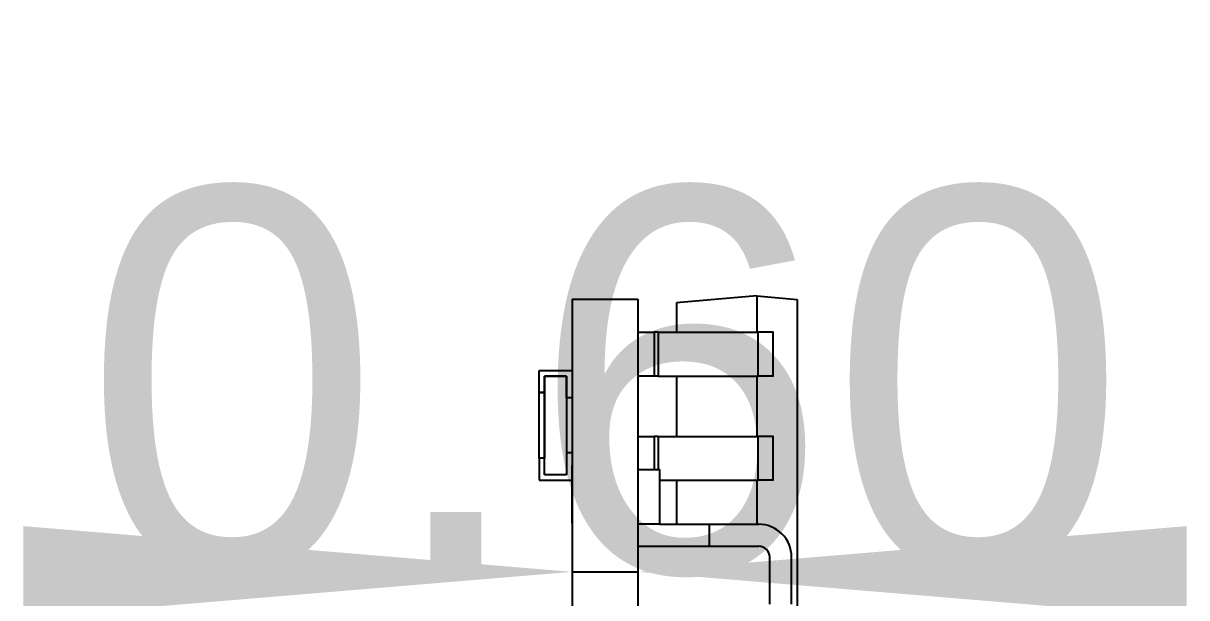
# Model space of a CAD drawing. Extents: x 87.1 to 184.1, y 90 to 128.
# Drawn here: x 169.1 to 179.7, y 117.71 to 122.95 of the extents above; entities that cross this region are included whole.
import ezdxf
from ezdxf.enums import TextEntityAlignment as Align

# ---------------------------------------------------------------- set-up
doc = ezdxf.new("R2010")
doc.units = 0
doc.layers.get('0').update_dxf_attribs({"linetype": 'CONTINUOUS'})
doc.layers.add('Dimension007', color=7, linetype='CONTINUOUS')
doc.layers.add('View004', color=7, linetype='CONTINUOUS')
doc.styles.get("Standard").update_dxf_attribs({"font": 'arial.ttf'})
doc.dimstyles.get("Standard").update_dxf_attribs({"dimscale": 0, "dimtxt": 2.5, "dimasz": 2.5, "dimexe": 1.25, "dimexo": 0.625, "dimtad": 1, "dimtxsty": 'STANDARD', "dimcen": 2.5, "dimazin": 3, "dimtfac": 1, "dimtmove": 0, "dimatfit": 3})

# ---------------------------------------------------------------- blocks, each defined once
blk = doc.blocks.new('*Dimension007')
at = {"color": 0}
for points in [[(169.102, 117.533), (169.102, 118.367), (174.102, 117.95)], [(179.703, 117.533), (179.703, 118.367), (174.703, 117.95)]]:
    blk.add_solid(points, dxfattribs=at)
at = {"layer": 'Dimension007'}
for p, q in [((174.102, 120.435), (174.102, 117.95)), ((174.703, 120.435), (174.703, 117.95)), ((174.102, 117.95), (174.703, 117.95))]:
    blk.add_line(p, q, dxfattribs=at)
blk.add_text('0.60', height=3.5, dxfattribs=at).set_placement((174.403, 117.95), align=Align.CENTER)

msp = doc.modelspace()

# ---------------------------------------------------------------- linework, layer by layer
at = {"layer": 'View004'}
for p, q in [((174.102, 120.435), (174.102, 95.435)), ((174.102, 120.435), (174.703, 120.435)), ((174.703, 120.435), (174.703, 95.435)), ((175.786, 120.465), (175.053, 120.401)), ((175.786, 120.465), (175.053, 120.401)), ((175.786, 120.465), (175.786, 120.135)), ((175.786, 120.465), (176.153, 120.433)), ((175.786, 120.465), (175.786, 120.135)), ((175.786, 120.465), (176.153, 120.433)), ((176.153, 120.433), (176.153, 117.537)), ((176.153, 120.433), (176.153, 117.537)), ((175.053, 120.401), (175.053, 120.135)), ((175.053, 120.401), (175.053, 120.135)), ((174.102, 120.253), (174.102, 120.253)), ((174.102, 120.253), (174.102, 120.253)), ((174.703, 120.253), (174.703, 120.253)), ((174.703, 120.253), (174.703, 120.253)), ((174.703, 120.235), (174.703, 120.235)), ((174.703, 120.235), (174.703, 120.093)), ((174.703, 120.235), (174.703, 120.093)), ((174.703, 120.235), (174.703, 120.235)), ((174.703, 120.235), (174.703, 120.093)), ((174.703, 120.235), (174.703, 120.093)), ((174.703, 120.135), (174.703, 120.135)), ((174.703, 120.135), (174.852, 120.135)), ((174.703, 120.135), (174.703, 120.135)), ((174.703, 120.135), (174.852, 120.135)), ((174.852, 120.135), (174.852, 119.735)), ((174.852, 120.135), (174.852, 119.735)), ((174.887, 120.135), (175.799, 120.135)), ((174.887, 120.135), (175.799, 120.135)), ((174.887, 120.135), (174.887, 119.735)), ((174.887, 120.135), (174.887, 119.735)), ((175.799, 119.735), (175.799, 120.135)), ((175.799, 119.735), (175.799, 120.135)), ((175.935, 119.735), (175.935, 120.135)), ((175.935, 119.735), (175.935, 120.135)), ((174.102, 120.093), (174.102, 120.093)), ((174.102, 120.093), (174.102, 120.093)), ((174.703, 120.093), (174.703, 120.093)), ((174.703, 120.093), (174.703, 120.093)), ((173.803, 119.585), (173.803, 119.785)), ((173.803, 119.785), (174.102, 119.785)), ((173.803, 119.585), (173.803, 119.785)), ((173.803, 119.785), (174.102, 119.785)), ((174.053, 119.735), (173.852, 119.735)), ((173.852, 119.735), (173.852, 119.585)), ((173.852, 118.835), (173.852, 119.735)), ((173.852, 119.735), (174.053, 119.735)), ((174.053, 119.735), (173.852, 119.735)), ((173.852, 119.735), (173.852, 119.585)), ((173.852, 118.835), (173.852, 119.735)), ((173.852, 119.735), (174.053, 119.735)), ((174.053, 119.535), (174.053, 119.735)), ((174.053, 119.735), (174.053, 118.835)), ((174.053, 119.535), (174.053, 119.735)), ((174.053, 119.735), (174.053, 118.835)), ((174.102, 119.785), (174.102, 119.785)), ((174.102, 119.785), (174.102, 119.785)), ((174.852, 119.735), (174.703, 119.735)), ((174.703, 119.735), (174.703, 119.735)), ((174.852, 119.735), (174.703, 119.735)), ((174.703, 119.735), (174.703, 119.735)), ((174.887, 119.735), (175.799, 119.735)), ((174.887, 119.735), (175.799, 119.735)), ((175.053, 119.735), (175.053, 119.185)), ((175.053, 119.735), (175.053, 119.185)), ((175.786, 119.735), (175.786, 119.185)), ((175.786, 119.735), (175.786, 119.185)), ((173.852, 119.585), (173.803, 119.585)), ((173.803, 118.985), (173.803, 119.585)), ((173.803, 119.585), (173.852, 119.585)), ((173.852, 119.585), (173.803, 119.585)), ((173.803, 118.985), (173.803, 119.585)), ((173.803, 119.585), (173.852, 119.585)), ((173.852, 119.585), (173.852, 118.985)), ((173.852, 119.585), (173.852, 118.985)), ((174.102, 119.535), (174.053, 119.535)), ((174.102, 119.535), (174.053, 119.535)), ((174.102, 119.535), (174.102, 119.535)), ((174.102, 119.535), (174.102, 119.535)), ((174.102, 119.458), (174.102, 119.458)), ((174.102, 119.458), (174.102, 119.458)), ((174.703, 119.458), (174.703, 119.458)), ((174.703, 119.458), (174.703, 119.458)), ((174.703, 119.285), (174.703, 119.285)), ((174.703, 119.285), (174.703, 119.184)), ((174.703, 119.285), (174.703, 119.184)), ((174.703, 119.285), (174.703, 119.285)), ((174.703, 119.285), (174.703, 119.184)), ((174.703, 119.285), (174.703, 119.184)), ((174.703, 119.185), (174.703, 119.185)), ((174.703, 119.185), (174.852, 119.185)), ((174.703, 119.185), (174.703, 119.185)), ((174.703, 119.185), (174.852, 119.185)), ((174.703, 119.184), (174.703, 119.184)), ((174.703, 119.184), (174.703, 118.184)), ((174.703, 119.184), (174.703, 118.184)), ((174.703, 119.184), (174.703, 119.184)), ((174.703, 119.184), (174.703, 118.184)), ((174.703, 119.184), (174.703, 118.184)), ((174.852, 119.185), (174.852, 118.884)), ((174.852, 119.185), (174.852, 118.884)), ((174.887, 119.185), (175.799, 119.185)), ((174.887, 119.185), (175.799, 119.185)), ((174.887, 119.185), (174.887, 118.884)), ((174.887, 119.185), (174.887, 118.884)), ((175.799, 118.785), (175.799, 119.185)), ((175.799, 118.785), (175.799, 119.185)), ((175.935, 118.785), (175.935, 119.185)), ((175.935, 118.785), (175.935, 119.185)), ((173.852, 118.985), (173.803, 118.985)), ((173.803, 118.985), (173.803, 118.785)), ((173.852, 118.985), (173.803, 118.985)), ((173.852, 118.985), (173.803, 118.985)), ((173.803, 118.985), (173.803, 118.785)), ((173.852, 118.985), (173.803, 118.985)), ((173.852, 118.835), (173.852, 118.985)), ((173.852, 118.835), (173.852, 118.985)), ((174.102, 119.035), (174.053, 119.035)), ((174.053, 119.035), (174.053, 118.835)), ((174.102, 119.035), (174.053, 119.035)), ((174.053, 119.035), (174.053, 118.835)), ((174.102, 119.035), (174.102, 119.035)), ((174.102, 119.035), (174.102, 119.035)), ((174.102, 118.393), (174.102, 118.918)), ((174.102, 118.393), (174.102, 118.918)), ((174.102, 118.393), (174.102, 118.918)), ((174.102, 118.393), (174.102, 118.918)), ((174.102, 118.918), (174.102, 118.918)), ((174.102, 118.918), (174.102, 118.918)), ((174.703, 118.884), (174.703, 118.884)), ((174.703, 118.884), (174.903, 118.884)), ((174.703, 118.884), (174.703, 118.884)), ((174.703, 118.884), (174.903, 118.884)), ((174.903, 118.384), (174.903, 118.884)), ((174.903, 118.384), (174.903, 118.884)), ((173.803, 118.785), (174.102, 118.785)), ((173.803, 118.785), (174.102, 118.785)), ((174.053, 118.835), (173.852, 118.835)), ((174.053, 118.835), (173.852, 118.835)), ((174.053, 118.835), (173.852, 118.835)), ((174.053, 118.835), (173.852, 118.835)), ((174.102, 118.785), (174.102, 118.785)), ((174.102, 118.785), (174.102, 118.785)), ((174.903, 118.785), (175.799, 118.785)), ((174.903, 118.785), (175.799, 118.785)), ((175.053, 118.785), (175.053, 118.384)), ((175.053, 118.785), (175.053, 118.384)), ((175.786, 118.785), (175.786, 118.384)), ((175.786, 118.785), (175.786, 118.384)), ((174.102, 118.393), (174.102, 118.393)), ((174.102, 118.393), (174.102, 118.393)), ((174.903, 118.384), (174.703, 118.384)), ((174.703, 118.384), (174.703, 118.384)), ((174.903, 118.384), (174.703, 118.384)), ((174.703, 118.384), (174.703, 118.384)), ((174.903, 118.384), (175.352, 118.384)), ((174.903, 118.384), (175.352, 118.384)), ((175.352, 118.384), (175.803, 118.384)), ((175.352, 118.384), (175.803, 118.384)), ((175.352, 118.384), (175.352, 118.184)), ((175.352, 118.384), (175.352, 118.184)), ((174.703, 118.184), (174.703, 118.184)), ((174.703, 118.184), (174.703, 118.184)), ((174.703, 118.184), (174.703, 118.184)), ((174.703, 118.184), (175.352, 118.184)), ((174.703, 118.184), (174.703, 118.184)), ((174.703, 118.184), (175.352, 118.184)), ((175.352, 118.184), (175.803, 118.184)), ((175.352, 118.184), (175.803, 118.184)), ((175.903, 117.654), (175.903, 118.084)), ((175.903, 117.654), (175.903, 118.084)), ((176.102, 117.654), (176.102, 118.084)), ((176.102, 117.654), (176.102, 118.084)), ((174.102, 117.758), (174.102, 117.758)), ((174.102, 117.758), (174.102, 117.758)), ((174.102, 117.743), (174.102, 117.743)), ((174.102, 117.743), (174.102, 117.743))]:
    msp.add_line(p, q, dxfattribs=at)
msp.add_arc((175.803, 118.084), 0.1, 0, 90, dxfattribs=at)
msp.add_arc((175.803, 118.084), 0.1, 0, 90, dxfattribs=at)
msp.add_ellipse((175.803, 118.084), major_axis=(-0.2449, 0.1732), ratio=1, start_param=3.75707, end_param=5.32787, dxfattribs=at)
msp.add_ellipse((175.803, 118.084), major_axis=(-0.2449, 0.1732), ratio=1, start_param=3.75707, end_param=5.32787, dxfattribs=at)
for points, degree in [([(174.102, 120.253), (174.102, 120.253), (174.102, 120.19), (174.102, 120.093)], 3), ([(174.102, 120.253), (174.102, 120.253), (174.102, 120.19), (174.102, 120.093)], 3), ([(174.102, 120.253), (174.102, 120.253), (174.102, 120.19), (174.102, 120.093)], 3), ([(174.102, 120.253), (174.102, 120.253), (174.102, 120.19), (174.102, 120.093)], 3), ([(174.703, 120.253), (174.703, 120.252), (174.703, 120.235)], 2), ([(174.703, 120.253), (174.703, 120.252), (174.703, 120.235)], 2), ([(174.703, 120.253), (174.703, 120.252), (174.703, 120.235)], 2), ([(174.703, 120.253), (174.703, 120.252), (174.703, 120.235)], 2), ([(174.862, 120.135), (174.853, 120.135), (174.852, 120.135)], 2), ([(174.862, 120.135), (174.853, 120.135), (174.852, 120.135)], 2), ([(174.887, 120.135), (174.872, 120.135), (174.862, 120.135)], 2), ([(174.887, 120.135), (174.872, 120.135), (174.862, 120.135)], 2), ([(175.896, 120.135), (175.857, 120.135), (175.799, 120.135)], 2), ([(175.896, 120.135), (175.857, 120.135), (175.799, 120.135)], 2), ([(175.935, 120.135), (175.934, 120.135), (175.896, 120.135)], 2), ([(175.935, 120.135), (175.934, 120.135), (175.896, 120.135)], 2), ([(174.862, 119.735), (174.853, 119.735), (174.852, 119.735)], 2), ([(174.862, 119.735), (174.853, 119.735), (174.852, 119.735)], 2), ([(174.887, 119.735), (174.872, 119.735), (174.862, 119.735)], 2), ([(174.887, 119.735), (174.872, 119.735), (174.862, 119.735)], 2), ([(175.896, 119.735), (175.857, 119.735), (175.799, 119.735)], 2), ([(175.896, 119.735), (175.857, 119.735), (175.799, 119.735)], 2), ([(175.935, 119.735), (175.934, 119.735), (175.896, 119.735)], 2), ([(175.935, 119.735), (175.934, 119.735), (175.896, 119.735)], 2), ([(174.703, 119.458), (174.703, 119.385), (174.703, 119.285)], 2), ([(174.703, 119.458), (174.703, 119.385), (174.703, 119.285)], 2), ([(174.703, 119.458), (174.703, 119.385), (174.703, 119.285)], 2), ([(174.703, 119.458), (174.703, 119.385), (174.703, 119.285)], 2), ([(174.862, 119.185), (174.853, 119.185), (174.852, 119.185)], 2), ([(174.862, 119.185), (174.853, 119.185), (174.852, 119.185)], 2), ([(174.887, 119.185), (174.872, 119.185), (174.862, 119.185)], 2), ([(174.887, 119.185), (174.872, 119.185), (174.862, 119.185)], 2), ([(175.896, 119.185), (175.857, 119.185), (175.799, 119.185)], 2), ([(175.896, 119.185), (175.857, 119.185), (175.799, 119.185)], 2), ([(175.935, 119.185), (175.934, 119.185), (175.896, 119.185)], 2), ([(175.935, 119.185), (175.934, 119.185), (175.896, 119.185)], 2), ([(175.896, 118.785), (175.857, 118.785), (175.799, 118.785)], 2), ([(175.896, 118.785), (175.857, 118.785), (175.799, 118.785)], 2), ([(175.935, 118.785), (175.934, 118.785), (175.896, 118.785)], 2), ([(175.935, 118.785), (175.934, 118.785), (175.896, 118.785)], 2), ([(174.102, 117.758), (174.102, 117.743)], 1), ([(174.102, 117.758), (174.102, 117.743)], 1), ([(174.102, 117.758), (174.102, 117.743)], 1), ([(174.102, 117.758), (174.102, 117.743)], 1)]:
    msp.add_open_spline(points, degree=degree, dxfattribs=at)
for points, degree, knots in [([(174.102, 120.093), (174.102, 120.089), (174.102, 120.085), (174.102, 120.073), (174.102, 120.061), (174.102, 120.042), (174.102, 120.023), (174.102, 119.998), (174.102, 119.973), (174.102, 119.943), (174.102, 119.913), (174.102, 119.847), (174.102, 119.775), (174.102, 119.74), (174.102, 119.704), (174.102, 119.635), (174.102, 119.577), (174.102, 119.552), (174.102, 119.527), (174.102, 119.508), (174.102, 119.489), (174.102, 119.477), (174.102, 119.465), (174.102, 119.461), (174.102, 119.458)], 2, [1.5708, 1.5708, 1.5708, 1.7952, 1.7952, 2.0196, 2.0196, 2.24399, 2.24399, 2.46839, 2.46839, 2.69279, 2.69279, 3.14159, 3.14159, 3.36599, 3.36599, 3.81479, 3.81479, 4.03919, 4.03919, 4.26359, 4.26359, 4.48799, 4.48799, 4.71239, 4.71239, 4.71239]), ([(174.102, 120.093), (174.102, 120.089), (174.102, 120.085), (174.102, 120.073), (174.102, 120.061), (174.102, 120.042), (174.102, 120.023), (174.102, 119.998), (174.102, 119.973), (174.102, 119.943), (174.102, 119.913), (174.102, 119.847), (174.102, 119.775), (174.102, 119.74), (174.102, 119.704), (174.102, 119.635), (174.102, 119.577), (174.102, 119.552), (174.102, 119.527), (174.102, 119.508), (174.102, 119.489), (174.102, 119.477), (174.102, 119.465), (174.102, 119.461), (174.102, 119.458)], 2, [1.5708, 1.5708, 1.5708, 1.7952, 1.7952, 2.0196, 2.0196, 2.24399, 2.24399, 2.46839, 2.46839, 2.69279, 2.69279, 3.14159, 3.14159, 3.36599, 3.36599, 3.81479, 3.81479, 4.03919, 4.03919, 4.26359, 4.26359, 4.48799, 4.48799, 4.71239, 4.71239, 4.71239]), ([(174.102, 120.093), (174.102, 120.089), (174.102, 120.085), (174.102, 120.073), (174.102, 120.061), (174.102, 120.042), (174.102, 120.023), (174.102, 119.998), (174.102, 119.973), (174.102, 119.943), (174.102, 119.913), (174.102, 119.847), (174.102, 119.775), (174.102, 119.74), (174.102, 119.704), (174.102, 119.635), (174.102, 119.577), (174.102, 119.552), (174.102, 119.527), (174.102, 119.508), (174.102, 119.489), (174.102, 119.477), (174.102, 119.465), (174.102, 119.461), (174.102, 119.458)], 2, [1.5708, 1.5708, 1.5708, 1.7952, 1.7952, 2.0196, 2.0196, 2.24399, 2.24399, 2.46839, 2.46839, 2.69279, 2.69279, 3.14159, 3.14159, 3.36599, 3.36599, 3.81479, 3.81479, 4.03919, 4.03919, 4.26359, 4.26359, 4.48799, 4.48799, 4.71239, 4.71239, 4.71239]), ([(174.102, 120.093), (174.102, 120.089), (174.102, 120.085), (174.102, 120.073), (174.102, 120.061), (174.102, 120.042), (174.102, 120.023), (174.102, 119.998), (174.102, 119.973), (174.102, 119.943), (174.102, 119.913), (174.102, 119.847), (174.102, 119.775), (174.102, 119.74), (174.102, 119.704), (174.102, 119.635), (174.102, 119.577), (174.102, 119.552), (174.102, 119.527), (174.102, 119.508), (174.102, 119.489), (174.102, 119.477), (174.102, 119.465), (174.102, 119.461), (174.102, 119.458)], 2, [1.5708, 1.5708, 1.5708, 1.7952, 1.7952, 2.0196, 2.0196, 2.24399, 2.24399, 2.46839, 2.46839, 2.69279, 2.69279, 3.14159, 3.14159, 3.36599, 3.36599, 3.81479, 3.81479, 4.03919, 4.03919, 4.26359, 4.26359, 4.48799, 4.48799, 4.71239, 4.71239, 4.71239]), ([(174.703, 120.093), (174.703, 120.089), (174.703, 120.085), (174.703, 120.073), (174.703, 120.061), (174.703, 120.042), (174.703, 120.023), (174.703, 119.998), (174.703, 119.973), (174.703, 119.943), (174.703, 119.913), (174.703, 119.847), (174.703, 119.775), (174.703, 119.74), (174.703, 119.704), (174.703, 119.635), (174.703, 119.577), (174.703, 119.552), (174.703, 119.527), (174.703, 119.508), (174.703, 119.489), (174.703, 119.477), (174.703, 119.465), (174.703, 119.461), (174.703, 119.458)], 2, [1.5708, 1.5708, 1.5708, 1.7952, 1.7952, 2.0196, 2.0196, 2.24399, 2.24399, 2.46839, 2.46839, 2.69279, 2.69279, 3.14159, 3.14159, 3.36599, 3.36599, 3.81479, 3.81479, 4.03919, 4.03919, 4.26359, 4.26359, 4.48799, 4.48799, 4.71239, 4.71239, 4.71239]), ([(174.703, 120.093), (174.703, 120.089), (174.703, 120.085), (174.703, 120.073), (174.703, 120.061), (174.703, 120.042), (174.703, 120.023), (174.703, 119.998), (174.703, 119.973), (174.703, 119.943), (174.703, 119.913), (174.703, 119.847), (174.703, 119.775), (174.703, 119.74), (174.703, 119.704), (174.703, 119.635), (174.703, 119.577), (174.703, 119.552), (174.703, 119.527), (174.703, 119.508), (174.703, 119.489), (174.703, 119.477), (174.703, 119.465), (174.703, 119.461), (174.703, 119.458)], 2, [1.5708, 1.5708, 1.5708, 1.7952, 1.7952, 2.0196, 2.0196, 2.24399, 2.24399, 2.46839, 2.46839, 2.69279, 2.69279, 3.14159, 3.14159, 3.36599, 3.36599, 3.81479, 3.81479, 4.03919, 4.03919, 4.26359, 4.26359, 4.48799, 4.48799, 4.71239, 4.71239, 4.71239]), ([(174.703, 120.093), (174.703, 120.089), (174.703, 120.085), (174.703, 120.073), (174.703, 120.061), (174.703, 120.042), (174.703, 120.023), (174.703, 119.998), (174.703, 119.973), (174.703, 119.943), (174.703, 119.913), (174.703, 119.847), (174.703, 119.775), (174.703, 119.74), (174.703, 119.704), (174.703, 119.635), (174.703, 119.577), (174.703, 119.552), (174.703, 119.527), (174.703, 119.508), (174.703, 119.489), (174.703, 119.477), (174.703, 119.465), (174.703, 119.461), (174.703, 119.458)], 2, [1.5708, 1.5708, 1.5708, 1.7952, 1.7952, 2.0196, 2.0196, 2.24399, 2.24399, 2.46839, 2.46839, 2.69279, 2.69279, 3.14159, 3.14159, 3.36599, 3.36599, 3.81479, 3.81479, 4.03919, 4.03919, 4.26359, 4.26359, 4.48799, 4.48799, 4.71239, 4.71239, 4.71239]), ([(174.703, 120.093), (174.703, 120.089), (174.703, 120.085), (174.703, 120.073), (174.703, 120.061), (174.703, 120.042), (174.703, 120.023), (174.703, 119.998), (174.703, 119.973), (174.703, 119.943), (174.703, 119.913), (174.703, 119.847), (174.703, 119.775), (174.703, 119.74), (174.703, 119.704), (174.703, 119.635), (174.703, 119.577), (174.703, 119.552), (174.703, 119.527), (174.703, 119.508), (174.703, 119.489), (174.703, 119.477), (174.703, 119.465), (174.703, 119.461), (174.703, 119.458)], 2, [1.5708, 1.5708, 1.5708, 1.7952, 1.7952, 2.0196, 2.0196, 2.24399, 2.24399, 2.46839, 2.46839, 2.69279, 2.69279, 3.14159, 3.14159, 3.36599, 3.36599, 3.81479, 3.81479, 4.03919, 4.03919, 4.26359, 4.26359, 4.48799, 4.48799, 4.71239, 4.71239, 4.71239]), ([(174.102, 119.458), (174.102, 119.368), (174.102, 119.228), (174.102, 119.112), (174.102, 119.096), (174.102, 119.081), (174.102, 119.065), (174.102, 119.036), (174.102, 119.009), (174.102, 118.986), (174.102, 118.965), (174.102, 118.948), (174.102, 118.935), (174.102, 118.931), (174.102, 118.926), (174.102, 118.922), (174.102, 118.92), (174.102, 118.919), (174.102, 118.918)], 3, [2.36509, 2.36509, 2.36509, 2.36509, 3.53874, 3.53874, 3.53874, 3.7064, 3.7064, 3.7064, 4.04173, 4.04173, 4.04173, 4.37706, 4.37706, 4.37706, 4.54472, 4.54472, 4.54472, 4.71239, 4.71239, 4.71239, 4.71239]), ([(174.102, 119.458), (174.102, 119.368), (174.102, 119.228), (174.102, 119.112), (174.102, 119.096), (174.102, 119.081), (174.102, 119.065), (174.102, 119.036), (174.102, 119.009), (174.102, 118.986), (174.102, 118.965), (174.102, 118.948), (174.102, 118.935), (174.102, 118.931), (174.102, 118.926), (174.102, 118.922), (174.102, 118.92), (174.102, 118.919), (174.102, 118.918)], 3, [2.36509, 2.36509, 2.36509, 2.36509, 3.53874, 3.53874, 3.53874, 3.7064, 3.7064, 3.7064, 4.04173, 4.04173, 4.04173, 4.37706, 4.37706, 4.37706, 4.54472, 4.54472, 4.54472, 4.71239, 4.71239, 4.71239, 4.71239]), ([(174.102, 119.458), (174.102, 119.368), (174.102, 119.228), (174.102, 119.112), (174.102, 119.096), (174.102, 119.081), (174.102, 119.065), (174.102, 119.036), (174.102, 119.009), (174.102, 118.986), (174.102, 118.965), (174.102, 118.948), (174.102, 118.935), (174.102, 118.931), (174.102, 118.926), (174.102, 118.922), (174.102, 118.92), (174.102, 118.919), (174.102, 118.918)], 3, [2.36509, 2.36509, 2.36509, 2.36509, 3.53874, 3.53874, 3.53874, 3.7064, 3.7064, 3.7064, 4.04173, 4.04173, 4.04173, 4.37706, 4.37706, 4.37706, 4.54472, 4.54472, 4.54472, 4.71239, 4.71239, 4.71239, 4.71239]), ([(174.102, 119.458), (174.102, 119.368), (174.102, 119.228), (174.102, 119.112), (174.102, 119.096), (174.102, 119.081), (174.102, 119.065), (174.102, 119.036), (174.102, 119.009), (174.102, 118.986), (174.102, 118.965), (174.102, 118.948), (174.102, 118.935), (174.102, 118.931), (174.102, 118.926), (174.102, 118.922), (174.102, 118.92), (174.102, 118.919), (174.102, 118.918)], 3, [2.36509, 2.36509, 2.36509, 2.36509, 3.53874, 3.53874, 3.53874, 3.7064, 3.7064, 3.7064, 4.04173, 4.04173, 4.04173, 4.37706, 4.37706, 4.37706, 4.54472, 4.54472, 4.54472, 4.71239, 4.71239, 4.71239, 4.71239]), ([(174.102, 118.393), (174.102, 118.389), (174.102, 118.385), (174.102, 118.373), (174.102, 118.361), (174.102, 118.342), (174.102, 118.323), (174.102, 118.298), (174.102, 118.273), (174.102, 118.243), (174.102, 118.213), (174.102, 118.147), (174.102, 118.075), (174.102, 118.04), (174.102, 118.004), (174.102, 117.935), (174.102, 117.877), (174.102, 117.852), (174.102, 117.827), (174.102, 117.808), (174.102, 117.789), (174.102, 117.777), (174.102, 117.765), (174.102, 117.761), (174.102, 117.758)], 2, [1.5708, 1.5708, 1.5708, 1.7952, 1.7952, 2.0196, 2.0196, 2.24399, 2.24399, 2.46839, 2.46839, 2.69279, 2.69279, 3.14159, 3.14159, 3.36599, 3.36599, 3.81479, 3.81479, 4.03919, 4.03919, 4.26359, 4.26359, 4.48799, 4.48799, 4.71239, 4.71239, 4.71239]), ([(174.102, 118.393), (174.102, 118.389), (174.102, 118.385), (174.102, 118.373), (174.102, 118.361), (174.102, 118.342), (174.102, 118.323), (174.102, 118.298), (174.102, 118.273), (174.102, 118.243), (174.102, 118.213), (174.102, 118.147), (174.102, 118.075), (174.102, 118.04), (174.102, 118.004), (174.102, 117.935), (174.102, 117.877), (174.102, 117.852), (174.102, 117.827), (174.102, 117.808), (174.102, 117.789), (174.102, 117.777), (174.102, 117.765), (174.102, 117.761), (174.102, 117.758)], 2, [1.5708, 1.5708, 1.5708, 1.7952, 1.7952, 2.0196, 2.0196, 2.24399, 2.24399, 2.46839, 2.46839, 2.69279, 2.69279, 3.14159, 3.14159, 3.36599, 3.36599, 3.81479, 3.81479, 4.03919, 4.03919, 4.26359, 4.26359, 4.48799, 4.48799, 4.71239, 4.71239, 4.71239]), ([(174.102, 118.393), (174.102, 118.389), (174.102, 118.385), (174.102, 118.373), (174.102, 118.361), (174.102, 118.342), (174.102, 118.323), (174.102, 118.298), (174.102, 118.273), (174.102, 118.243), (174.102, 118.213), (174.102, 118.147), (174.102, 118.075), (174.102, 118.04), (174.102, 118.004), (174.102, 117.935), (174.102, 117.877), (174.102, 117.852), (174.102, 117.827), (174.102, 117.808), (174.102, 117.789), (174.102, 117.777), (174.102, 117.765), (174.102, 117.761), (174.102, 117.758)], 2, [1.5708, 1.5708, 1.5708, 1.7952, 1.7952, 2.0196, 2.0196, 2.24399, 2.24399, 2.46839, 2.46839, 2.69279, 2.69279, 3.14159, 3.14159, 3.36599, 3.36599, 3.81479, 3.81479, 4.03919, 4.03919, 4.26359, 4.26359, 4.48799, 4.48799, 4.71239, 4.71239, 4.71239]), ([(174.102, 118.393), (174.102, 118.389), (174.102, 118.385), (174.102, 118.373), (174.102, 118.361), (174.102, 118.342), (174.102, 118.323), (174.102, 118.298), (174.102, 118.273), (174.102, 118.243), (174.102, 118.213), (174.102, 118.147), (174.102, 118.075), (174.102, 118.04), (174.102, 118.004), (174.102, 117.935), (174.102, 117.877), (174.102, 117.852), (174.102, 117.827), (174.102, 117.808), (174.102, 117.789), (174.102, 117.777), (174.102, 117.765), (174.102, 117.761), (174.102, 117.758)], 2, [1.5708, 1.5708, 1.5708, 1.7952, 1.7952, 2.0196, 2.0196, 2.24399, 2.24399, 2.46839, 2.46839, 2.69279, 2.69279, 3.14159, 3.14159, 3.36599, 3.36599, 3.81479, 3.81479, 4.03919, 4.03919, 4.26359, 4.26359, 4.48799, 4.48799, 4.71239, 4.71239, 4.71239]), ([(174.102, 117.743), (174.102, 117.739), (174.102, 117.735), (174.102, 117.723), (174.102, 117.711), (174.102, 117.692), (174.102, 117.673), (174.102, 117.648), (174.102, 117.623), (174.102, 117.593), (174.102, 117.563), (174.102, 117.497), (174.102, 117.425), (174.102, 117.39), (174.102, 117.354), (174.102, 117.285), (174.102, 117.227), (174.102, 117.202), (174.102, 117.177), (174.102, 117.158), (174.102, 117.139), (174.102, 117.127), (174.102, 117.115), (174.102, 117.111), (174.102, 117.108)], 2, [1.5708, 1.5708, 1.5708, 1.7952, 1.7952, 2.0196, 2.0196, 2.24399, 2.24399, 2.46839, 2.46839, 2.69279, 2.69279, 3.14159, 3.14159, 3.36599, 3.36599, 3.81479, 3.81479, 4.03919, 4.03919, 4.26359, 4.26359, 4.48799, 4.48799, 4.71239, 4.71239, 4.71239]), ([(174.102, 117.743), (174.102, 117.739), (174.102, 117.735), (174.102, 117.723), (174.102, 117.711), (174.102, 117.692), (174.102, 117.673), (174.102, 117.648), (174.102, 117.623), (174.102, 117.593), (174.102, 117.563), (174.102, 117.497), (174.102, 117.425), (174.102, 117.39), (174.102, 117.354), (174.102, 117.285), (174.102, 117.227), (174.102, 117.202), (174.102, 117.177), (174.102, 117.158), (174.102, 117.139), (174.102, 117.127), (174.102, 117.115), (174.102, 117.111), (174.102, 117.108)], 2, [1.5708, 1.5708, 1.5708, 1.7952, 1.7952, 2.0196, 2.0196, 2.24399, 2.24399, 2.46839, 2.46839, 2.69279, 2.69279, 3.14159, 3.14159, 3.36599, 3.36599, 3.81479, 3.81479, 4.03919, 4.03919, 4.26359, 4.26359, 4.48799, 4.48799, 4.71239, 4.71239, 4.71239]), ([(174.102, 117.743), (174.102, 117.739), (174.102, 117.735), (174.102, 117.723), (174.102, 117.711), (174.102, 117.692), (174.102, 117.673), (174.102, 117.648), (174.102, 117.623), (174.102, 117.593), (174.102, 117.563), (174.102, 117.497), (174.102, 117.425), (174.102, 117.39), (174.102, 117.354), (174.102, 117.285), (174.102, 117.227), (174.102, 117.202), (174.102, 117.177), (174.102, 117.158), (174.102, 117.139), (174.102, 117.127), (174.102, 117.115), (174.102, 117.111), (174.102, 117.108)], 2, [1.5708, 1.5708, 1.5708, 1.7952, 1.7952, 2.0196, 2.0196, 2.24399, 2.24399, 2.46839, 2.46839, 2.69279, 2.69279, 3.14159, 3.14159, 3.36599, 3.36599, 3.81479, 3.81479, 4.03919, 4.03919, 4.26359, 4.26359, 4.48799, 4.48799, 4.71239, 4.71239, 4.71239]), ([(174.102, 117.743), (174.102, 117.739), (174.102, 117.735), (174.102, 117.723), (174.102, 117.711), (174.102, 117.692), (174.102, 117.673), (174.102, 117.648), (174.102, 117.623), (174.102, 117.593), (174.102, 117.563), (174.102, 117.497), (174.102, 117.425), (174.102, 117.39), (174.102, 117.354), (174.102, 117.285), (174.102, 117.227), (174.102, 117.202), (174.102, 117.177), (174.102, 117.158), (174.102, 117.139), (174.102, 117.127), (174.102, 117.115), (174.102, 117.111), (174.102, 117.108)], 2, [1.5708, 1.5708, 1.5708, 1.7952, 1.7952, 2.0196, 2.0196, 2.24399, 2.24399, 2.46839, 2.46839, 2.69279, 2.69279, 3.14159, 3.14159, 3.36599, 3.36599, 3.81479, 3.81479, 4.03919, 4.03919, 4.26359, 4.26359, 4.48799, 4.48799, 4.71239, 4.71239, 4.71239])]:
    msp.add_open_spline(points, degree=degree, knots=knots, dxfattribs=at)

# ---------------------------------------------------------------- dimensions: what is measured, and where the dimension line sits
at = {"layer": 'Dimension007'}
dim = msp.add_linear_dim(base=(174.403, 117.95), p1=(174.102, 120.435), p2=(174.703, 120.435), text='0.60', dimstyle='STANDARD', dxfattribs=at)
dim.commit()
dim.dimension.update_dxf_attribs({"geometry": '*Dimension007', "text_midpoint": (174.403, 122.95)})

doc.saveas('drawing.dxf')
